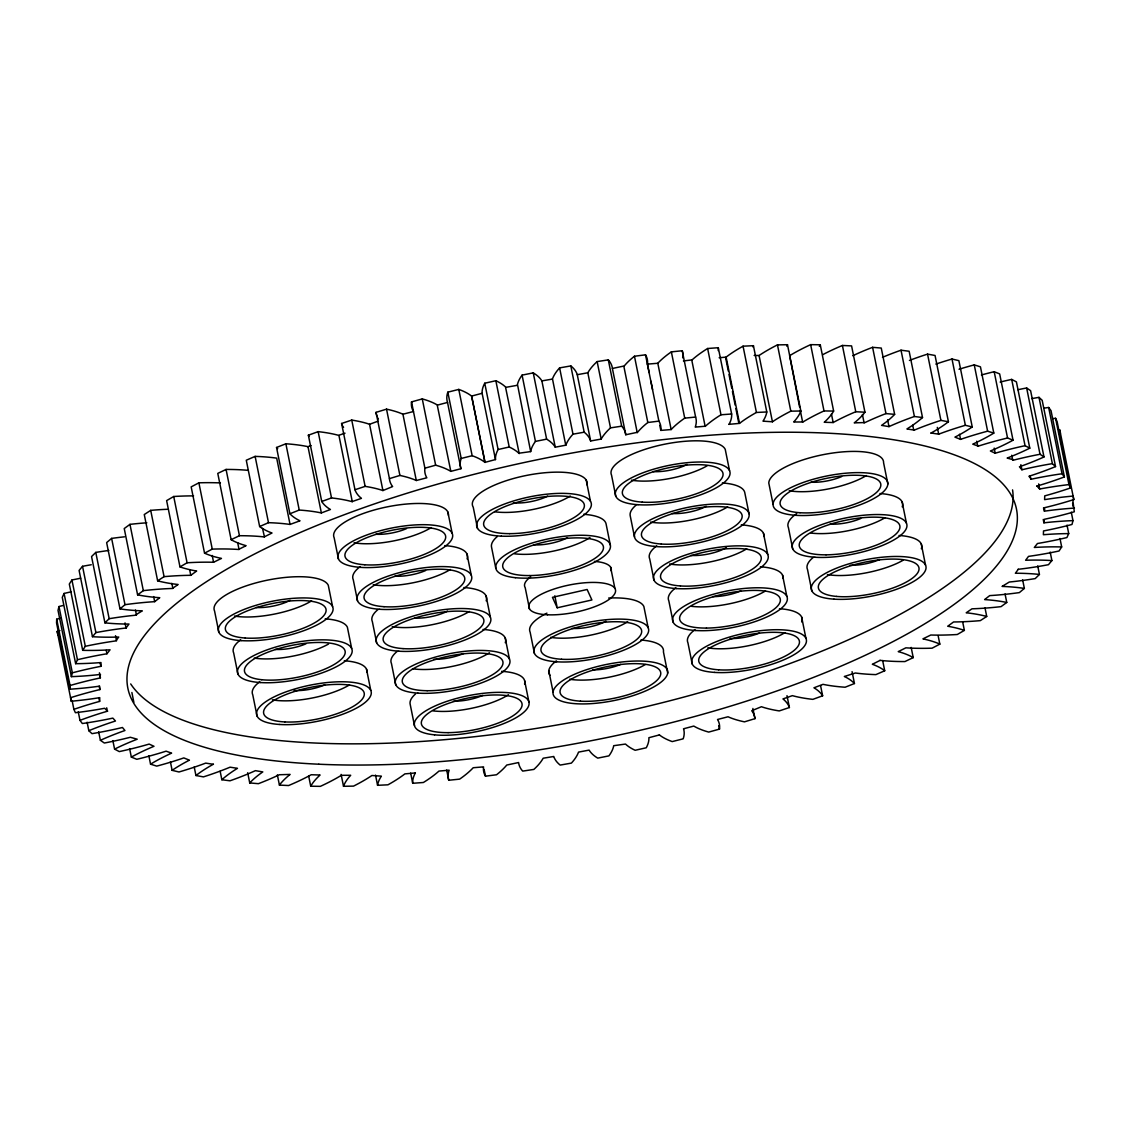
<?xml version="1.0" encoding="UTF-8"?>
<svg xmlns="http://www.w3.org/2000/svg" width="1131" height="1131" viewBox="0 0 1131 1131"><rect width="100%" height="100%" fill="white"/><g stroke="black" fill="none" stroke-linecap="round" stroke-linejoin="round"><path stroke-width="1.5" d="M72.172 700.852L73.883 709.349A139.876 44.151 -11.4 0 1 98.227 701.785L99.627 701.404L99.754 697.643L97.04 698.081A142.421 44.957 -11.4 0 1 71.267 701.234L70.56 697.7A139.876 44.151 -11.4 0 1 99.853 689.585L99.599 686.164A142.421 44.957 -11.4 0 1 69.91 689.203L70.051 685.513A139.876 44.151 -11.4 0 1 99.91 678.006L100.447 674.444A142.421 44.957 -11.4 0 1 71.38 676.649L58.02 610.372L58.996 606.541A139.876 44.151 -11.4 0 1 63.251 605.438M1071.269 512.131L1072.98 520.628A142.421 44.957 -11.4 0 0 1043.913 522.833L1044.45 519.27A139.876 44.151 -11.4 0 0 1074.309 511.778L1072.739 499.591M71.38 676.649L72.356 672.832A139.876 44.151 -11.4 0 1 98.241 666.838L100.857 666.343L100.984 662.554L99.754 662.653A142.421 44.957 -11.4 0 1 75.65 663.671L62.276 597.394L64.085 593.45A139.876 44.151 -11.4 0 1 71.295 591.796M60.862 618.035A139.876 44.151 -11.4 0 0 56.691 619.223L56.55 622.912L69.91 689.203M1074.45 508.088A142.421 44.957 -11.4 0 0 1044.761 511.127L1044.507 507.706A139.876 44.151 -11.4 0 0 1073.8 499.577L1073.107 496.057A142.421 44.957 -11.4 0 0 1047.32 499.209L1044.606 499.633L1044.733 495.873L1046.133 495.491A139.876 44.151 -11.4 0 0 1070.492 487.942L1057.117 421.651L1055.591 418.3A142.421 44.957 -11.4 0 0 1052.735 418.64M647.441 364.125L647.554 362.994A139.876 44.151 -11.4 0 0 645.518 354.823L634.463 356.237A142.421 44.957 -11.4 0 0 624.241 365.963L612.394 368.466L625.754 434.756L637.615 432.254A142.421 44.957 -11.4 0 1 647.823 422.513L658.878 421.114A139.876 44.151 -11.4 0 1 660.928 429.285L660.815 430.402L671.164 429.554A142.421 44.957 -11.4 0 1 684.722 418.145L695.607 417.042L682.247 350.751L671.362 351.868A142.421 44.957 -11.4 0 0 657.804 363.263L647.441 364.125L649.152 372.622M519.228 453.616L505.486 386.943A139.876 44.151 -11.4 0 0 495.845 380.723L484.747 383.225A142.421 44.957 -11.4 0 0 482.089 392.231L482.117 393.291L471.585 396.076L484.945 462.353L495.477 459.568L495.449 458.522A142.421 44.957 -11.4 0 1 498.107 449.516L509.204 446.999A139.876 44.151 -11.4 0 1 518.846 453.234L530.665 451.594L517.475 384.384A142.421 44.957 -11.4 0 1 522.084 375.124L533.252 372.877A139.876 44.151 -11.4 0 1 541.876 380.893L555.25 447.183L565.853 445.176A142.421 44.957 -11.4 0 1 572.979 434.177L559.619 367.886L570.816 365.921A139.876 44.151 -11.4 0 1 577.234 374.517L590.636 440.977L601.183 439.068A142.421 44.957 -11.4 0 1 610.514 427.871L621.668 426.175A139.876 44.151 -11.4 0 1 625.655 433.922L625.754 434.756M530.665 451.594L530.849 450.675A142.421 44.957 -11.4 0 1 535.444 441.401L522.084 375.124M1072.98 520.628L1072.004 524.459A139.876 44.151 -11.4 0 1 1046.118 530.439L1043.517 530.948L1043.39 534.723L1044.606 534.624A142.421 44.957 -11.4 0 1 1068.724 533.606L1067.014 525.109M565.783 445.374L552.479 378.899A142.421 44.957 -11.4 0 1 559.619 367.886M75.65 663.671L77.459 659.726L64.085 593.45M1068.724 533.606L1066.915 537.55A139.876 44.151 -11.4 0 1 1040.803 542.937L1037.438 543.516L1034.328 547.461A142.421 44.957 -11.4 0 1 1061.684 546.952L1059.973 538.455M415.388 772.855L414.596 774.41A139.876 44.151 -11.4 0 0 412.716 783.288L423.376 782.496A142.421 44.957 -11.4 0 0 438.941 771.088L449.148 770.183A139.876 44.151 -11.4 0 0 448.753 780.249L459.638 779.132A142.421 44.957 -11.4 0 0 473.196 767.737L483.559 766.875L483.446 768.006A139.876 44.151 -11.4 0 0 485.482 776.177L496.537 774.763A142.421 44.957 -11.4 0 0 506.759 765.037L518.606 762.534L518.719 763.368A139.876 44.151 -11.4 0 0 522.692 771.116L533.86 769.419A142.421 44.957 -11.4 0 0 543.177 758.222L553.766 756.483A139.876 44.151 -11.4 0 0 560.184 765.079L571.381 763.114A142.421 44.957 -11.4 0 0 578.521 752.101L589.124 750.107A139.876 44.151 -11.4 0 0 597.748 758.123L608.916 755.876A142.421 44.957 -11.4 0 0 613.525 746.616L613.709 745.697L625.514 744.057A139.876 44.151 -11.4 0 0 635.155 750.277L646.253 747.775A142.421 44.957 -11.4 0 0 648.911 738.769L648.883 737.709L659.415 734.924M728.972 424.422L729.778 422.881A139.876 44.151 -11.4 0 0 731.644 413.988L718.284 347.712L707.624 348.504A142.421 44.957 -11.4 0 0 692.059 359.912L683.435 360.916M80.669 578.238A139.876 44.151 -11.4 0 0 71.946 580.005L69.316 584.048L82.69 650.325A142.421 44.957 -11.4 0 0 110.046 649.816L106.922 653.775L103.557 654.34A139.876 44.151 -11.4 0 0 77.459 659.726M82.69 650.325L85.32 646.296L71.946 580.005M1061.684 546.952L1059.054 550.995A139.876 44.151 -11.4 0 1 1028.517 556.381L1025.633 560.241A142.421 44.957 -11.4 0 1 1051.901 560.58L1050.19 552.084M85.32 646.296A139.876 44.151 -11.4 0 1 115.857 640.895L118.727 637.036A142.421 44.957 -11.4 0 1 92.459 636.696L79.099 570.42L82.535 566.306A139.876 44.151 -11.4 0 1 91.272 564.751M1018.324 569.289L1015.384 573.247L1018.211 573.261A142.421 44.957 -11.4 0 1 1039.446 574.435L1037.721 565.938M92.459 636.696L95.909 632.597A139.876 44.151 -11.4 0 1 122.021 628.483L126.319 627.959M1051.901 560.58L1048.465 564.694A139.876 44.151 -11.4 0 1 1022.339 568.808L1018.041 569.317M108.83 550.472A139.876 44.151 -11.4 0 0 95.782 552.409L91.554 556.565L104.929 622.856A142.421 44.957 -11.4 0 0 126.163 624.029L128.976 624.043L126.036 628.002L125.018 622.898M104.929 622.856L109.156 618.699A139.876 44.151 -11.4 0 1 135.056 615.264L142.294 610.853L140.032 610.768A142.421 44.957 -11.4 0 1 119.999 608.874L106.639 542.583L111.63 538.398A139.876 44.151 -11.4 0 1 124.537 536.815M1039.446 574.435L1035.218 578.591A139.876 44.151 -11.4 0 1 1009.304 582.027L1002.066 586.423L1004.342 586.508A142.421 44.957 -11.4 0 1 1024.361 588.417L1022.65 579.92M695.607 417.042A139.876 44.151 -11.4 0 1 695.226 427.108L705.433 426.203A142.421 44.957 -11.4 0 1 720.984 414.794L731.644 413.988M119.999 608.874L124.99 604.689A139.876 44.151 -11.4 0 1 154.664 601.664L159.754 597.705A142.421 44.957 -11.4 0 1 137.6 594.835L124.24 528.545L129.966 524.36A139.876 44.151 -11.4 0 1 146.832 522.805M1024.361 588.417L1019.37 592.602A139.876 44.151 -11.4 0 1 989.696 595.613L984.62 599.586A142.421 44.957 -11.4 0 1 1006.76 602.455L1005.049 593.959M719.16 357.735L726.13 357.113L727.728 355.897A142.421 44.957 -11.4 0 1 743.053 346.185L753.43 345.69L766.79 411.967A139.876 44.151 -11.4 0 1 762.973 421.142L772.431 421.792L773.957 420.774A142.421 44.957 -11.4 0 1 790.823 411.175L800.847 410.991L787.487 344.715L777.464 344.884A142.421 44.957 -11.4 0 0 760.583 354.498L759.071 355.502L754.151 355.445M729.028 424.323L739.504 423.39L741.102 422.174A142.421 44.957 -11.4 0 1 756.427 412.462L766.79 411.967M137.6 594.835L143.326 590.651A139.876 44.151 -11.4 0 1 172.393 588.459L178.147 584.501A142.421 44.957 -11.4 0 1 157.633 580.811L144.273 514.534L150.706 510.364A139.876 44.151 -11.4 0 1 167.176 509.289M157.633 580.811L164.066 576.654A139.876 44.151 -11.4 0 1 188.467 575.34L190.786 575.326L196.638 571.028L195.762 570.886A142.421 44.957 -11.4 0 1 179.985 566.9L166.625 500.609L173.722 496.495A139.876 44.151 -11.4 0 1 193.571 495.887M1006.76 602.455L1001.034 606.64A139.876 44.151 -11.4 0 1 971.981 608.817L966.213 612.776A142.421 44.957 -11.4 0 1 986.727 616.466L985.016 607.969M986.727 616.466L980.294 620.636A139.876 44.151 -11.4 0 1 955.893 621.937L953.574 621.965L947.721 626.249L948.598 626.404A142.421 44.957 -11.4 0 1 964.375 630.391L962.665 621.88M800.847 410.991A139.876 44.151 -11.4 0 1 793.679 422.004L802.982 421.976A142.421 44.957 -11.4 0 1 824.004 410.935L833.632 411.062L820.272 344.785L810.644 344.644A142.421 44.957 -11.4 0 0 789.622 355.7L799.575 406.891M179.985 566.9L187.082 562.786A139.876 44.151 -11.4 0 1 210.719 562.206L213.575 562.263L221.45 558.417A142.421 44.957 -11.4 0 1 204.541 553.158L191.167 486.881L198.886 482.824A139.876 44.151 -11.4 0 1 220.418 482.923M964.375 630.391L957.278 634.505A139.876 44.151 -11.4 0 1 933.655 635.085L930.799 635.014L922.91 638.874A142.421 44.957 -11.4 0 1 939.833 644.119L938.122 635.622M213.462 764.174L210.62 765.786A139.876 44.151 -11.4 0 0 195.946 775.527L194.221 767.03M930.898 433.102L933.739 431.505A139.876 44.151 -11.4 0 0 948.428 421.75L935.054 355.473L927.547 354.116A142.421 44.957 -11.4 0 0 909.437 360.436M204.541 553.158L212.26 549.115A139.876 44.151 -11.4 0 1 238.514 549.468L246.106 545.679A142.421 44.957 -11.4 0 1 231.134 539.671L217.774 473.394L226.073 469.436A139.876 44.151 -11.4 0 1 247.76 470.312M939.833 644.119L932.114 648.176A139.876 44.151 -11.4 0 1 905.86 647.823L898.254 651.612A142.421 44.957 -11.4 0 1 913.226 657.606L911.176 647.413M264.244 536.9L272.006 533.012L270.366 532.39A142.421 44.957 -11.4 0 1 259.649 526.523L246.275 460.232L255.125 456.387A139.876 44.151 -11.4 0 1 275.653 457.998L276.685 458.14L290.045 524.431L300.012 520.797L298.81 520.218A142.421 44.957 -11.4 0 1 289.904 513.771L276.544 447.48L285.874 443.776A139.876 44.151 -11.4 0 1 307.985 446.66L311.082 445.557M880.13 660.377L872.354 664.279L873.994 664.887A142.421 44.957 -11.4 0 1 884.725 670.768L875.875 674.613A139.876 44.151 -11.4 0 1 855.347 673.002L844.348 676.494L845.55 677.073A142.421 44.957 -11.4 0 1 854.456 683.52L845.126 687.224A139.876 44.151 -11.4 0 1 823.015 684.34L813.952 687.789A142.421 44.957 -11.4 0 1 822.633 695.791L812.85 699.354A139.876 44.151 -11.4 0 1 792.379 695.65L782.935 698.93A142.421 44.957 -11.4 0 1 789.396 707.525L779.245 710.918A139.876 44.151 -11.4 0 1 762.845 707.2L761.446 706.719L751.733 710.735A142.421 44.957 -11.4 0 1 754.942 718.652L744.467 721.847A139.876 44.151 -11.4 0 1 729.636 717.464L728.067 716.771L717.535 719.486A142.421 44.957 -11.4 0 1 719.472 729.113L708.727 732.082A139.876 44.151 -11.4 0 1 693.798 726.074L683.52 728.788A142.421 44.957 -11.4 0 1 683.166 738.84L672.224 741.583A139.876 44.151 -11.4 0 1 660.787 735.942L659.331 734.853M822.746 354.667A142.421 44.957 -11.4 0 1 842.411 345.464L851.586 345.902L864.946 412.193A139.876 44.151 -11.4 0 1 855.46 421.891L854.244 422.867L865.059 422.542A142.421 44.957 -11.4 0 1 885.969 413.593L894.635 414.356L881.261 348.065L872.595 347.316A142.421 44.957 -11.4 0 0 852.774 355.742M231.134 539.671L239.447 535.712A139.876 44.151 -11.4 0 1 261.134 536.603L264.456 536.928L262.519 528.403M913.226 657.606L904.927 661.564A139.876 44.151 -11.4 0 1 883.24 660.688L879.918 660.363M259.649 526.523L268.485 522.678A139.876 44.151 -11.4 0 1 289.013 524.289L290.045 524.431M882.491 357.325A142.421 44.957 -11.4 0 1 901.025 350.2L909.14 351.26L922.514 417.551A139.876 44.151 -11.4 0 1 906.906 428.96L914.3 430.105A142.421 44.957 -11.4 0 1 940.907 420.393L948.428 421.75M289.904 513.771L299.234 510.053A139.876 44.151 -11.4 0 1 321.36 512.937L330.408 509.501A142.421 44.957 -11.4 0 1 321.741 501.485L308.367 435.209L318.15 431.646A139.876 44.151 -11.4 0 1 338.621 435.35L345.026 433.187M931.082 433.003L938.688 434.177L941.473 433.131A142.421 44.957 -11.4 0 1 965.365 425.298L972.236 426.953L958.876 360.662L952.005 359.022A142.421 44.957 -11.4 0 0 935.846 364.111M321.741 501.485L331.51 497.937A139.876 44.151 -11.4 0 1 351.995 501.641L361.439 498.347A142.421 44.957 -11.4 0 1 354.978 489.751L341.604 423.475L351.755 420.082A139.876 44.151 -11.4 0 1 368.155 423.8L369.554 424.281L378.136 421.142M354.978 489.751L365.129 486.372A139.876 44.151 -11.4 0 1 381.515 490.091L382.914 490.557L392.627 486.556A142.421 44.957 -11.4 0 1 389.432 478.625L376.058 412.348L386.533 409.153A139.876 44.151 -11.4 0 1 401.364 413.536L402.933 414.229L413.465 411.514A142.421 44.957 -11.4 0 1 411.528 401.887L422.273 398.918A139.876 44.151 -11.4 0 1 437.202 404.926L450.831 471.373L460.925 468.715L447.48 402.212A142.421 44.957 -11.4 0 1 447.834 392.16L458.776 389.417A139.876 44.151 -11.4 0 1 470.213 395.058L471.669 396.147L485.043 462.423L483.587 461.349A139.876 44.151 -11.4 0 0 472.15 455.708L461.194 458.451A142.421 44.957 -11.4 0 0 460.854 468.503L460.925 468.715M972.236 426.953A139.876 44.151 -11.4 0 1 955.978 436.608L954.946 437.132L960.558 439.379L963.004 438.545A142.421 44.957 -11.4 0 1 987.617 431.18L993.81 433.116L980.45 366.826L974.258 364.889A142.421 44.957 -11.4 0 0 959.003 369.243M993.81 433.116A139.876 44.151 -11.4 0 1 972.759 444.158L978.287 446.123A142.421 44.957 -11.4 0 1 1007.551 437.994L1013.037 440.199L999.663 373.909L994.191 371.703A142.421 44.957 -11.4 0 0 981.411 374.969M389.432 478.625L399.907 475.444A139.876 44.151 -11.4 0 1 414.724 479.827L416.307 480.505L426.839 477.791A142.421 44.957 -11.4 0 1 424.903 468.177L411.528 401.887M107.657 711.145L103.543 712.36A139.876 44.151 -11.4 0 0 79.976 720.362L78.265 711.866M1036.703 486.146L1040.831 484.916A139.876 44.151 -11.4 0 0 1064.384 476.914L1051.024 410.638L1048.663 407.471A142.421 44.957 -11.4 0 0 1044.323 408.107M424.903 468.177L435.647 465.194A139.876 44.151 -11.4 0 1 450.576 471.217L450.831 471.373M437.471 405.096L447.565 402.424M1000.157 382.052A142.421 44.957 -11.4 0 1 1011.694 379.408L1016.416 381.882L1029.79 448.159A139.876 44.151 -11.4 0 1 1009.361 457.221L1007.155 458.069L1014.04 460.006A142.421 44.957 -11.4 0 1 1040.025 454.266L1043.984 456.966A139.876 44.151 -11.4 0 1 1022.382 465.732L1019.427 466.778L1021.901 469.775A142.421 44.957 -11.4 0 1 1052.367 463.639L1055.534 466.58A139.876 44.151 -11.4 0 1 1028.899 476.278L1031.5 479.162A142.421 44.957 -11.4 0 1 1062.037 473.762L1064.384 476.914M557.23 607.799L591.909 599.967L587.13 589.491L552.465 597.324L557.23 607.799L554.812 595.797M535.444 441.401L546.626 439.153A139.876 44.151 -11.4 0 1 555.25 447.183M1036.971 486.061L1039.672 489.016L1042.909 488.422A142.421 44.957 -11.4 0 1 1068.965 484.591L1070.492 487.942M577.277 374.686L587.823 372.778A142.421 44.957 -11.4 0 1 597.14 361.581L608.308 359.884A139.876 44.151 -11.4 0 1 612.281 367.632L612.394 368.466M505.868 387.339L517.291 385.303M572.979 434.177L584.176 432.198A139.876 44.151 -11.4 0 1 590.594 440.807L590.636 440.977M541.876 380.893L552.423 379.083M415.331 772.954L404.87 773.887L403.272 775.103A142.421 44.957 -11.4 0 1 387.947 784.815L377.57 785.31L375.52 775.117M341.11 774.396L343.513 786.285L353.536 786.116A142.421 44.957 -11.4 0 0 370.417 776.502L371.929 775.498L381.387 776.149A139.876 44.151 -11.4 0 0 377.57 785.31M864.946 412.193L855.771 411.741A142.421 44.957 -11.4 0 0 833.165 422.542L824.259 422.273A139.876 44.151 -11.4 0 0 833.632 411.062M308.678 776.022L310.728 786.215L320.356 786.356A142.421 44.957 -11.4 0 0 341.378 775.301L350.681 775.286A139.876 44.151 -11.4 0 0 343.513 786.285M277.364 774.905L279.414 785.098L288.589 785.536A142.421 44.957 -11.4 0 0 311.209 774.735L320.101 775.018A139.876 44.151 -11.4 0 0 310.728 786.215M247.675 772.742L249.739 782.935L258.405 783.684A142.421 44.957 -11.4 0 0 279.3 774.749L290.116 774.424L288.9 775.399A139.876 44.151 -11.4 0 0 279.414 785.098M894.635 414.356A139.876 44.151 -11.4 0 1 883.339 424.125L881.572 425.383L888.98 426.613A142.421 44.957 -11.4 0 1 914.399 416.491L922.514 417.551M220.149 771.243L221.86 779.74L229.975 780.8A142.421 44.957 -11.4 0 0 255.394 770.663L262.802 771.908L261.021 773.166A139.876 44.151 -11.4 0 0 249.739 782.935M213.278 764.287L205.686 763.114L202.887 764.16A142.421 44.957 -11.4 0 1 178.995 771.978L172.124 770.338L170.413 761.842M195.946 775.527L203.453 776.884A142.421 44.957 -11.4 0 0 230.06 767.186L237.468 768.331A139.876 44.151 -11.4 0 0 221.86 779.74M148.84 755.678L150.55 764.174L156.742 766.111A142.421 44.957 -11.4 0 0 181.37 758.745L183.816 757.911L189.414 760.159L188.396 760.682A139.876 44.151 -11.4 0 0 172.124 770.338M1029.79 448.159L1025.054 445.699A142.421 44.957 -11.4 0 0 995.209 453.206L990.388 450.986A139.876 44.151 -11.4 0 0 1013.037 440.199M129.613 748.595L131.337 757.091L136.809 759.297A142.421 44.957 -11.4 0 0 166.087 751.168L171.601 753.133A139.876 44.151 -11.4 0 0 150.55 764.174M112.86 740.621L114.584 749.118L119.306 751.592A142.421 44.957 -11.4 0 0 149.151 744.085L153.986 746.29A139.876 44.151 -11.4 0 0 131.337 757.091M1017.928 389.728A142.421 44.957 -11.4 0 1 1026.651 387.975L1030.61 390.69L1043.984 456.966M98.666 731.814L100.39 740.31L104.349 743.025A142.421 44.957 -11.4 0 0 130.334 737.271L137.204 739.207L134.999 740.07A139.876 44.151 -11.4 0 0 114.584 749.118M1031.726 398.621A142.421 44.957 -11.4 0 1 1039.007 397.349L1042.174 400.289L1055.534 466.58M87.115 722.214L88.826 730.711L91.993 733.651A142.421 44.957 -11.4 0 0 122.459 727.502L124.947 730.513L121.978 731.559A139.876 44.151 -11.4 0 0 100.39 740.31M79.976 720.362L82.337 723.529A142.421 44.957 -11.4 0 0 112.86 718.114L115.475 721.013A139.876 44.151 -11.4 0 0 88.826 730.711M73.883 709.349L75.409 712.7A142.421 44.957 -11.4 0 0 101.451 708.854L104.702 708.26L107.388 711.229L106.71 707.822M1073.8 499.577L1059.733 429.766L1060.44 433.3M1055.591 418.3L1068.965 484.591M1072.598 503.281L1073.277 506.674M1048.663 407.471L1062.037 473.762M1039.007 397.349L1052.367 463.639M1026.651 387.975L1040.025 454.266M1038.64 483.927L1039.672 489.016M1043.517 507.805L1044.196 511.198M1043.234 519.44L1043.913 522.833M1011.694 379.408L1025.054 445.699M1030.143 475.911L1030.836 479.318M1020.869 464.671L1021.901 469.775M1011.75 455.228L1012.782 460.331M994.191 371.703L1007.551 437.994M994.191 448.102L995.209 453.206M974.258 364.889L987.617 431.18M976.732 441.189L977.764 446.278M952.005 359.022L965.365 425.298M959.526 434.276L960.558 439.379M927.547 354.116L940.907 420.393M937.316 427.377L938.688 434.177M901.025 350.2L914.399 416.491M912.731 425.242L913.763 430.331M921.242 543.855L925.526 565.062M887.609 419.813L888.98 426.613M872.595 347.316L885.969 413.593M902.142 501.938L906.426 523.144M887.849 483.941A58.43 18.449 -11.4 0 0 802.388 482.767A58.43 18.449 -11.4 0 0 801.13 515.524A58.43 18.449 -11.4 0 0 887.849 483.941L883.58 462.72A58.43 18.449 -11.4 0 0 826.902 453.955A58.43 18.449 -11.4 0 0 768.783 483.008L773.067 504.214M862.416 414.497L864.126 422.994M842.411 345.464L855.771 411.741M882.661 660.575L884.725 670.768M831.455 414.045L833.165 422.542M810.644 344.644L824.004 410.935M800.253 410.284L802.657 422.188M852.067 671.616L854.456 683.52M777.464 344.884L790.823 411.175M811.789 590.75L807.52 569.543A58.43 18.449 -11.4 0 1 813.302 557.371M759.071 355.502L772.431 421.792M820.569 685.598L822.633 695.791M792.69 548.832L788.42 527.626A58.43 18.449 -11.4 0 1 796.691 513.573M801.653 617.102L805.936 638.308M743.053 346.185L756.427 412.462M782.553 575.184L786.837 596.39M763.453 533.266L767.737 554.473M726.13 357.113L739.504 423.39M725.579 357.523L728.322 371.124M729 374.531L731.743 388.117M732.436 391.524L735.164 405.124M735.857 408.517L738.6 422.117M786.992 695.636L789.396 707.525M749.033 513.785L744.764 492.565A58.43 18.449 -11.4 0 0 722.37 482.965M707.624 348.504L720.984 414.794M729.523 470.637L725.254 449.431A58.43 18.449 -11.4 0 0 660.561 445.077A58.43 18.449 -11.4 0 0 611.532 475.105L615.801 496.325M691.79 360.167L705.164 426.458M752.878 708.458L754.942 718.652M671.362 351.868L684.722 418.145M657.804 363.263L671.164 429.554M650.876 381.119L652.587 389.615M659.783 425.313L660.815 430.402M645.518 354.823L658.878 421.114M718.779 725.706L719.472 729.113M634.463 356.237L647.823 422.513M692.214 663.996L687.931 642.79A58.43 18.449 -11.4 0 1 694.915 629.67M623.874 366.43L637.248 432.721M673.115 622.078L668.831 600.872A58.43 18.449 -11.4 0 1 675.815 587.752M654.015 580.161L649.731 558.954A58.43 18.449 -11.4 0 1 656.715 545.835M608.308 359.884L621.668 426.175M667.7 673.101A58.43 18.449 -11.4 0 0 584.317 670.457A58.43 18.449 -11.4 0 0 579.129 703.878A58.43 18.449 -11.4 0 0 667.7 673.101L663.43 651.88A58.43 18.449 -11.4 0 0 640.853 640.047M634.505 537.013L630.221 515.807A58.43 18.449 -11.4 0 1 635.961 505.232M597.14 361.581L610.514 427.871M648.148 627.719L643.864 606.513A58.43 18.449 -11.4 0 0 608.662 598.045M587.823 372.778L601.183 439.068M610.344 545.114L606.075 523.893A58.43 18.449 -11.4 0 0 583.681 514.294M570.816 365.921L584.176 432.198M610.599 567.168L614.882 588.374M586.183 480.025L590.453 501.245M533.252 372.877L546.626 439.153M495.845 380.723L509.204 446.999M548.789 670.655L553.059 691.861M484.747 383.225L498.107 449.516M529.492 608.902L525.208 587.696A44.18 13.94 -11.4 0 1 530.693 576.852M482.117 393.291L495.477 459.568M534.426 653.407L530.142 632.187A58.43 18.449 -11.4 0 1 546.937 613.143M524.628 680.735L528.912 701.941M495.816 568.342L491.533 547.121A58.43 18.449 -11.4 0 1 497.287 536.546M458.776 389.417L472.15 455.708M505.175 637.827L509.459 659.048M477.508 528.375L473.225 507.155A58.43 18.449 -11.4 0 1 526.919 475.345A58.43 18.449 -11.4 0 1 586.904 484.789M447.834 392.16L461.194 458.451M486.076 595.91L490.359 617.13M466.976 553.992L471.259 575.212M447.876 512.074L452.16 533.281M422.273 398.918L435.647 465.194M484.11 769.377L485.482 776.177M402.933 414.229L416.307 480.505M386.533 409.153L399.907 475.444M446.703 770.041L448.753 780.249M369.554 424.281L382.914 490.557M414.483 725.664L410.214 704.457A58.43 18.449 -11.4 0 1 415.558 693.925M351.755 420.082L365.129 486.372M395.737 684.736L391.453 663.515A58.43 18.449 -11.4 0 1 397.25 651.343M410.666 773.095L412.716 783.288M338.932 435.435L352.292 501.726M376.637 642.818L372.353 621.598A58.43 18.449 -11.4 0 1 378.136 609.425M357.537 600.886L353.254 579.68A58.43 18.449 -11.4 0 1 360.238 566.56M366.501 669.156L370.77 690.362M318.15 431.646L331.51 497.937M338.438 558.968L334.154 537.762A58.43 18.449 -11.4 0 1 388.173 506.674A58.43 18.449 -11.4 0 1 448.371 515.255M351.67 648.445L347.387 627.238A58.43 18.449 -11.4 0 0 325.205 618.841M307.985 446.66L321.36 512.937M332.571 606.527L328.287 585.321A58.43 18.449 -11.4 0 0 263.594 580.981A58.43 18.449 -11.4 0 0 214.565 611.009L218.849 632.215M285.874 443.776L299.234 510.053M255.125 456.387L268.485 522.678M226.073 469.436L239.447 535.712M237.68 542.71L239.051 549.51M257.048 716.05L252.764 694.844A58.43 18.449 -11.4 0 1 259.748 681.724M237.948 674.133L233.665 652.926A58.43 18.449 -11.4 0 1 240.649 639.807M198.886 482.824L212.26 549.115M212.204 555.477L213.575 562.263M189.754 570.222L190.786 575.326M173.722 496.495L187.082 562.786M171.841 583.356L172.873 588.445M150.706 510.364L164.066 576.654M153.646 596.574L154.664 601.664M129.966 524.36L143.326 590.651M135.437 610.033L136.469 615.123M111.63 538.398L124.99 604.689M131.889 692.497L133.854 702.28M115.518 635.707L116.535 640.81M95.782 552.409L109.156 618.699M106.243 650.367L106.922 653.775M82.535 566.306L95.909 632.597M100.164 662.936L100.857 666.343M99.415 672.804L100.447 677.907M99.175 686.192L99.853 689.585M98.948 698.011L99.627 701.404M58.996 606.541L72.356 672.832M56.691 619.223L70.051 685.513M59.901 630.575A139.876 44.151 -11.4 0 0 57.2 631.423L71.267 701.234M57.2 631.423L57.893 634.943M589.958 537.593A51.305 16.202 -11.4 0 1 514.577 553.808M444.794 545.609A58.43 18.449 -11.4 0 1 467.075 558.884M903.188 560.198A51.305 16.202 -11.4 0 1 827.425 574.59M899.046 535.472A58.43 18.449 -11.4 0 1 921.327 548.747M277.703 448.654A142.421 44.957 -11.4 0 1 276.544 447.48M309.215 436.453A142.421 44.957 -11.4 0 1 308.367 435.209M343.57 427.348A142.421 44.957 -11.4 0 1 342.792 426.09M342.127 424.789A142.421 44.957 -11.4 0 1 341.604 423.475M765.503 590.933A51.305 16.202 -11.4 0 1 691.437 606.315M740.777 590.919A25.66 8.101 -11.4 0 1 712.855 596.631M627.691 621.725A51.305 16.202 -11.4 0 1 550.641 637.347M605.976 621.258A25.66 8.101 -11.4 0 1 572.074 628.426M489.44 652.771A51.305 16.202 -11.4 0 1 412.476 668.746M463.399 653.577A25.66 8.101 -11.4 0 1 434.064 659.246M349.507 684.877A51.305 16.202 -11.4 0 1 272.331 699.835M324.724 684.891A25.66 8.101 -11.4 0 1 294.032 690.504M784.956 632.639A51.305 16.202 -11.4 0 1 707.836 647.837M759.438 633.035A25.66 8.101 -11.4 0 1 730.089 638.492M645.334 664.533A51.305 16.202 -11.4 0 1 569.6 679.236M620.778 664.349A25.66 8.101 -11.4 0 1 592.8 669.863M508.483 694.731A51.305 16.202 -11.4 0 1 433.088 710.876M482.796 695.367A25.66 8.101 -11.4 0 1 453.474 701.178M570.278 496.042A51.305 16.202 -11.4 0 1 494.77 511.792M726.427 547.602A25.66 8.101 -11.4 0 1 691.041 555.406M447.537 611.108A25.66 8.101 -11.4 0 1 414.893 618.134M594.425 561.4A44.18 13.94 -11.4 0 1 611.164 570.773M305.992 643.793A25.66 8.101 -11.4 0 1 275.314 649.406M885.078 517.701A51.305 16.202 -11.4 0 1 811.012 533.069M378.39 419.021A142.421 44.957 -11.4 0 1 377.655 417.749M377.047 416.448A142.421 44.957 -11.4 0 1 376.058 412.348M311.591 600.858A51.305 16.202 -11.4 0 1 234.47 616.056M549.963 675.334A58.43 18.449 -11.4 0 1 556.395 660.872M290.116 600.321A25.66 8.101 -11.4 0 1 256.214 607.488M501.655 671.333A58.43 18.449 -11.4 0 1 524.572 684.015M1012.556 489.879A453.234 143.057 -11.4 0 1 620.919 712.459A453.234 143.057 -11.4 0 1 130.701 683.93M450.35 569.501A51.305 16.202 -11.4 0 1 373.23 584.741M425.581 570.547A25.66 8.101 -11.4 0 1 394.903 576.16M779.471 608.704A58.43 18.449 -11.4 0 1 801.752 621.979M760.357 566.787A58.43 18.449 -11.4 0 1 783.048 578.365M482.994 629.444A58.43 18.449 -11.4 0 1 505.274 642.719M344.305 660.773A58.43 18.449 -11.4 0 1 366.995 672.337M879.946 493.54A58.43 18.449 -11.4 0 1 902.227 506.829M741.257 524.869A58.43 18.449 -11.4 0 1 763.948 536.447M463.894 587.526A58.43 18.449 -11.4 0 1 486.174 600.801M567.493 537.663A25.66 8.101 -11.4 0 1 533.578 544.831M547.673 496.127A25.66 8.101 -11.4 0 1 513.248 502.814M431.18 527.611A51.305 16.202 -11.4 0 1 354.06 542.809M406.481 528.629A25.66 8.101 -11.4 0 1 375.803 534.242M469.379 611.447A51.305 16.202 -11.4 0 1 392.259 626.645M746.757 548.804A51.305 16.202 -11.4 0 1 669.637 564.001M727.657 506.886A51.305 16.202 -11.4 0 1 650.537 522.084M706.182 506.335A25.66 8.101 -11.4 0 1 672.266 513.516M866.346 475.557A51.305 16.202 -11.4 0 1 789.212 490.755M841.634 476.575A25.66 8.101 -11.4 0 1 810.955 482.188M328.541 644.034A51.305 16.202 -11.4 0 1 254.249 658.086M707.2 465.774A51.305 16.202 -11.4 0 1 631.423 480.166M687.068 464.417A25.66 8.101 -11.4 0 1 653.167 471.585M682.247 350.751A139.876 44.151 -11.4 0 1 682.657 357.82M718.284 347.712A139.876 44.151 -11.4 0 1 718.213 350.582M753.43 345.69A139.876 44.151 -11.4 0 1 753.133 347.16M787.487 344.715A139.876 44.151 -11.4 0 1 786.865 346.242M820.272 344.785A139.876 44.151 -11.4 0 1 819.325 346.34M879.579 559.548A25.66 8.101 -11.4 0 1 850.243 565.274M860.733 518.493A25.66 8.101 -11.4 0 1 830.055 524.105M529.605 575.566A51.305 16.202 -11.4 0 0 603.445 546.98A51.305 16.202 -11.4 0 0 526.198 547.63A51.305 16.202 -11.4 0 0 529.605 575.566M379.719 609.284A58.43 18.449 -11.4 0 0 471.344 580.09A58.43 18.449 -11.4 0 0 392.118 574.774A58.43 18.449 -11.4 0 0 379.719 609.284M384.031 606.697A51.305 16.202 -11.4 0 0 464.417 581.023A51.305 16.202 -11.4 0 0 394.733 576.414A51.305 16.202 -11.4 0 0 384.031 606.697M833.985 599.147A58.43 18.449 -11.4 0 0 925.61 569.953A58.43 18.449 -11.4 0 0 846.37 564.638A58.43 18.449 -11.4 0 0 833.985 599.147M836.502 596.419A51.305 16.202 -11.4 0 0 918.344 571.692A51.305 16.202 -11.4 0 0 851.134 565.627A51.305 16.202 -11.4 0 0 836.502 596.419M509.643 533.648A51.305 16.202 -11.4 0 0 584.374 505.373A51.305 16.202 -11.4 0 0 507.932 505.401A51.305 16.202 -11.4 0 0 509.643 533.648M427.15 690.716A51.305 16.202 -11.4 0 0 502.998 662.865A51.305 16.202 -11.4 0 0 427.645 662.073A51.305 16.202 -11.4 0 0 427.15 690.716M547.489 614.783A44.18 13.94 -11.4 0 0 615.434 591.98A44.18 13.94 -11.4 0 0 553.625 589.166A44.18 13.94 -11.4 0 0 547.489 614.783M318.829 764.217A453.234 143.057 -11.4 0 0 1015.878 530.312A453.234 143.057 -11.4 0 0 381.826 501.401A453.234 143.057 -11.4 0 0 318.829 764.217M826.026 554.826A51.305 16.202 -11.4 0 0 899.923 526.268A51.305 16.202 -11.4 0 0 822.732 526.89A51.305 16.202 -11.4 0 0 826.026 554.826M561.542 659.246A51.305 16.202 -11.4 0 0 641.39 633.275A51.305 16.202 -11.4 0 0 570.915 629.161A51.305 16.202 -11.4 0 0 561.542 659.246M556.608 661.791A58.43 18.449 -11.4 0 0 648.233 632.611A58.43 18.449 -11.4 0 0 569.006 627.281A58.43 18.449 -11.4 0 0 556.608 661.791M245.271 638.025A51.305 16.202 -11.4 0 0 325.714 612.394A51.305 16.202 -11.4 0 0 256.143 607.715A51.305 16.202 -11.4 0 0 245.271 638.025M580.472 701.163A51.305 16.202 -11.4 0 0 660.462 675.264A51.305 16.202 -11.4 0 0 590.212 671.022A51.305 16.202 -11.4 0 0 580.472 701.163M501.287 536.151A58.43 18.449 -11.4 0 0 591.188 506.009A58.43 18.449 -11.4 0 0 509.459 502.263A58.43 18.449 -11.4 0 0 501.287 536.151M434.53 734.839A58.43 18.449 -11.4 0 0 528.163 706.974A58.43 18.449 -11.4 0 0 452.4 699.608A58.43 18.449 -11.4 0 0 434.53 734.839M448.088 732.648A51.305 16.202 -11.4 0 0 522.07 704.104A51.305 16.202 -11.4 0 0 444.935 704.67A51.305 16.202 -11.4 0 0 448.088 732.648M417.933 693.119A58.43 18.449 -11.4 0 0 509.544 663.925A58.43 18.449 -11.4 0 0 430.317 658.61A58.43 18.449 -11.4 0 0 417.933 693.119M284.842 721.931A51.305 16.202 -11.4 0 0 364.097 695.636A51.305 16.202 -11.4 0 0 292.788 692.059A51.305 16.202 -11.4 0 0 284.842 721.931M279.244 724.448A58.43 18.449 -11.4 0 0 370.855 695.254A58.43 18.449 -11.4 0 0 291.628 689.938A58.43 18.449 -11.4 0 0 279.244 724.448M661.324 544.039A51.305 16.202 -11.4 0 0 741.78 518.408A51.305 16.202 -11.4 0 0 672.21 513.743A51.305 16.202 -11.4 0 0 661.324 544.039M654.001 546.372A58.43 18.449 -11.4 0 0 748.086 518.846A58.43 18.449 -11.4 0 0 673.228 510.986A58.43 18.449 -11.4 0 0 654.001 546.372M241.044 640.613A58.43 18.449 -11.4 0 0 332.655 611.419A58.43 18.449 -11.4 0 0 253.429 606.103A58.43 18.449 -11.4 0 0 241.044 640.613M515.312 577.687A58.43 18.449 -11.4 0 0 609.397 550.175A58.43 18.449 -11.4 0 0 534.539 542.3A58.43 18.449 -11.4 0 0 515.312 577.687M364.846 564.779A51.305 16.202 -11.4 0 0 445.303 539.148A51.305 16.202 -11.4 0 0 375.732 534.468A51.305 16.202 -11.4 0 0 364.846 564.779M360.619 567.366A58.43 18.449 -11.4 0 0 452.244 538.172A58.43 18.449 -11.4 0 0 373.018 532.857A58.43 18.449 -11.4 0 0 360.619 567.366M637.997 504.709A58.43 18.449 -11.4 0 0 729.622 475.529A58.43 18.449 -11.4 0 0 650.382 470.199A58.43 18.449 -11.4 0 0 637.997 504.709M642.224 502.122A51.305 16.202 -11.4 0 0 722.681 476.49A51.305 16.202 -11.4 0 0 653.11 471.825A51.305 16.202 -11.4 0 0 642.224 502.122M814.885 557.23A58.43 18.449 -11.4 0 0 906.511 528.036A58.43 18.449 -11.4 0 0 827.27 522.72A58.43 18.449 -11.4 0 0 814.885 557.23M680.424 585.957A51.305 16.202 -11.4 0 0 760.88 560.326A51.305 16.202 -11.4 0 0 691.31 555.66A51.305 16.202 -11.4 0 0 680.424 585.957M800.013 512.725A51.305 16.202 -11.4 0 0 880.455 487.079A51.305 16.202 -11.4 0 0 810.899 482.414A51.305 16.202 -11.4 0 0 800.013 512.725M676.197 588.558A58.43 18.449 -11.4 0 0 767.822 559.364A58.43 18.449 -11.4 0 0 688.595 554.034A58.43 18.449 -11.4 0 0 676.197 588.558M403.06 648.614A51.305 16.202 -11.4 0 0 483.502 622.983A51.305 16.202 -11.4 0 0 413.932 618.304A51.305 16.202 -11.4 0 0 403.06 648.614M261.713 679.717A51.305 16.202 -11.4 0 0 344.276 655.513A51.305 16.202 -11.4 0 0 278.438 648.657A51.305 16.202 -11.4 0 0 261.713 679.717M398.819 651.202A58.43 18.449 -11.4 0 0 490.444 622.008A58.43 18.449 -11.4 0 0 411.217 616.692A58.43 18.449 -11.4 0 0 398.819 651.202M260.144 682.53A58.43 18.449 -11.4 0 0 351.755 653.336A58.43 18.449 -11.4 0 0 272.529 648.021A58.43 18.449 -11.4 0 0 260.144 682.53M695.296 630.476A58.43 18.449 -11.4 0 0 786.922 601.282A58.43 18.449 -11.4 0 0 707.695 595.952A58.43 18.449 -11.4 0 0 695.296 630.476M706.451 628.073A51.305 16.202 -11.4 0 0 780.333 599.501A51.305 16.202 -11.4 0 0 703.129 600.137A51.305 16.202 -11.4 0 0 706.451 628.073M714.396 672.394A58.43 18.449 -11.4 0 0 806.021 643.2A58.43 18.449 -11.4 0 0 726.795 637.884A58.43 18.449 -11.4 0 0 714.396 672.394M718.623 669.806A51.305 16.202 -11.4 0 0 799.08 644.161A51.305 16.202 -11.4 0 0 729.509 639.496A51.305 16.202 -11.4 0 0 718.623 669.806"/></g></svg>
